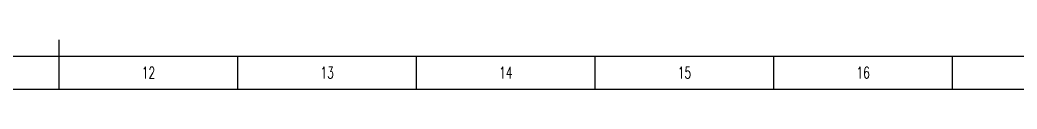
# Model space of a CAD drawing. Header units: millimetres. Extents: x 0 to 1189, y 0 to 841.
# Drawn here: x 582.6 to 884.3, y 0 to 15 of the extents above; entities that cross this region are included whole.
import ezdxf
from ezdxf.enums import TextEntityAlignment as Align

# ---------------------------------------------------------------- set-up
doc = ezdxf.new("R2010")
doc.units = ezdxf.units.MM
doc.layers.add('PDM_Title', color=7, linetype='Continuous')
doc.styles.add('HZ', font='TXT.SHX', dxfattribs={"width": 0.667, "bigfont": 'HZTXT.SHX'})

# ---------------------------------------------------------------- blocks, each defined once
blk = doc.blocks.new('FitPDM_DWGFrame')
at = {"layer": 'PDM_Title', "color": 0}
for p, q in [((594.5, 0), (594.5, 15)), ((25, 10), (1179, 10))]:
    blk.add_line(p, q, dxfattribs=at)
at = {"layer": 'PDM_Title', "color": 2}
for p, q in [((648.55, 0), (648.55, 10)), ((702.59, 0), (702.59, 10)), ((756.64, 0), (756.64, 10)), ((810.68, 0), (810.68, 10)), ((864.73, 0), (864.73, 10)), ((0, 0), (1189, 0))]:
    blk.add_line(p, q, dxfattribs=at)
at = {"layer": 'PDM_Title', "color": 2, "style": 'HZ', "width": 0.667}
for s, p in [('12', (621.52, 5)), ('13', (675.57, 5)), ('14', (729.61, 5)), ('15', (783.66, 5)), ('16', (837.7, 5))]:
    blk.add_text(s, height=3.5, dxfattribs=at).set_placement(p, align=Align.MIDDLE_CENTER)

msp = doc.modelspace()

# ---------------------------------------------------------------- block references
at = {"layer": 'PDM_Title'}
msp.add_blockref('FitPDM_DWGFrame', (0, 0), dxfattribs=at)

doc.saveas('drawing.dxf')
